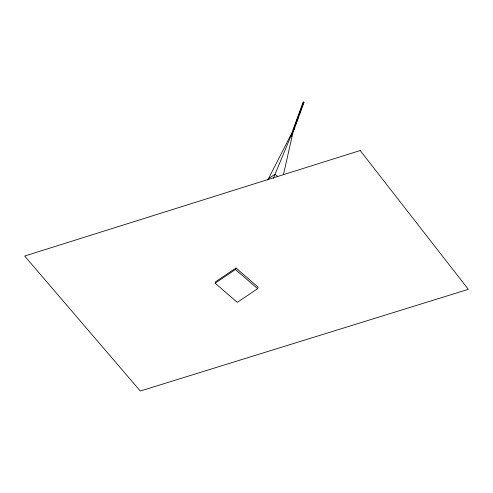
<?xml version="1.0" encoding="UTF-8"?>
<svg xmlns="http://www.w3.org/2000/svg" width="493" height="493" viewBox="0 0 493 493"><rect width="100%" height="100%" fill="white"/><g stroke="black" fill="none" stroke-linecap="round" stroke-linejoin="round"><path stroke-width="0.74" d="M293.101 129.604C294.13 128.5 294.105 130.984 293.101 129.604L303.103 102.285C304.126 101.188 304.107 103.666 303.103 102.285M283.5 174.46L293.569 129.665L267.785 180M292.016 134.435L293.569 129.665L273.282 178.435M215.151 283.185L215.688 281.706L236.011 268.026L258.147 287.216L257.611 288.695L237.287 302.375L215.151 283.185L235.469 269.498L236.011 268.026M293.551 129.308L303.546 101.989M293.588 130.023L294.376 127.866M295.43 124.994L298.32 117.081M299.374 114.21L301.741 107.739M303.059 104.146L303.583 102.704M294.031 129.727L304.027 102.408M290.161 136.321L291.049 135.717L292.016 136.561M268.488 178.632L275.032 174.226L277.775 176.599M235.469 269.498L257.611 288.695M360.18 150.531L24.65 256.046L140.283 391.017L468.35 289.342L360.18 150.531"/></g></svg>
